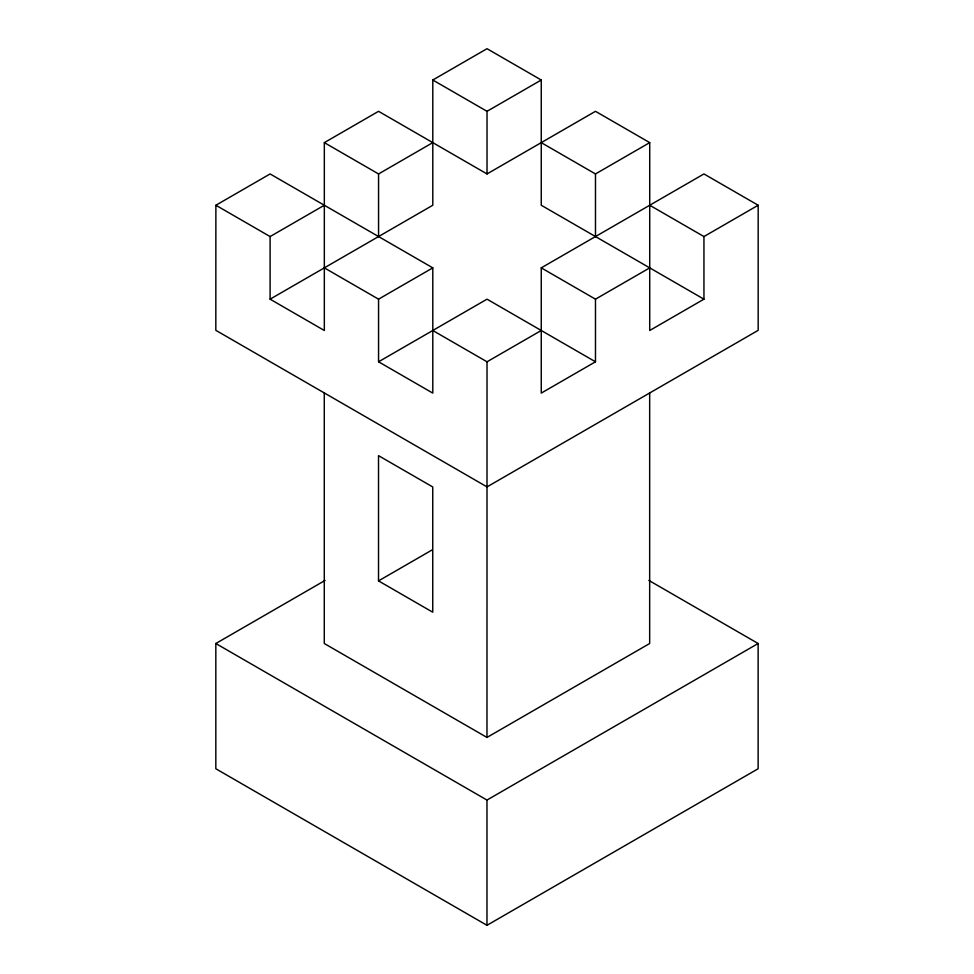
<?xml version="1.0" encoding="UTF-8"?>
<svg xmlns="http://www.w3.org/2000/svg" width="974" height="974" viewBox="0 0 974 974"><rect width="100%" height="100%" fill="white"/><g stroke="black" fill="none" stroke-linecap="round" stroke-linejoin="round"><path stroke-width="1.46" d="M432.797 267.862L378.557 299.176L378.557 361.792L432.797 393.106L432.797 267.862L270.102 173.944L215.875 205.246L215.826 330.32L487.024 486.89L758.174 330.344L758.174 205.246L703.946 173.944L541.252 267.862L541.252 393.106L595.479 361.792L595.479 299.176L541.252 267.862M324.33 205.246L270.102 236.56L270.102 299.176L324.33 330.49L324.33 142.63L378.557 111.316L487.024 173.944L595.479 111.316L649.719 142.63L649.719 330.49L703.946 299.176L703.946 236.56L758.174 205.246M270.102 299.176L432.797 205.246L432.797 80.014L487.024 48.7L541.252 80.014L541.252 205.246L703.946 299.176M324.33 142.63L378.557 173.944L432.797 142.63M432.797 80.014L487.024 111.316L541.252 80.014M541.252 142.63L595.479 173.944L649.719 142.63M378.557 361.792L487.024 299.176L595.479 361.792M324.281 392.656L324.281 643.51L486.976 737.44L487.024 361.792L541.252 330.49M595.479 299.176L649.719 267.862M648.879 580.431L758.125 643.51L758.125 768.754L486.976 925.3L215.826 768.754L215.826 643.51L325.072 580.431M378.521 580.894L432.748 612.196L432.748 486.963L378.521 455.649L378.521 580.894L432.31 549.835M486.976 737.44L649.67 643.51L649.67 392.656M215.826 643.51L486.976 800.056L758.125 643.51M649.719 205.246L703.946 236.56M215.875 205.246L270.102 236.56M324.33 267.862L378.557 299.176M432.797 330.49L487.024 361.792M595.479 173.944L595.479 236.56M487.024 111.316L487.024 173.944M486.976 800.056L486.976 925.3M378.557 173.944L378.557 236.56"/></g></svg>
